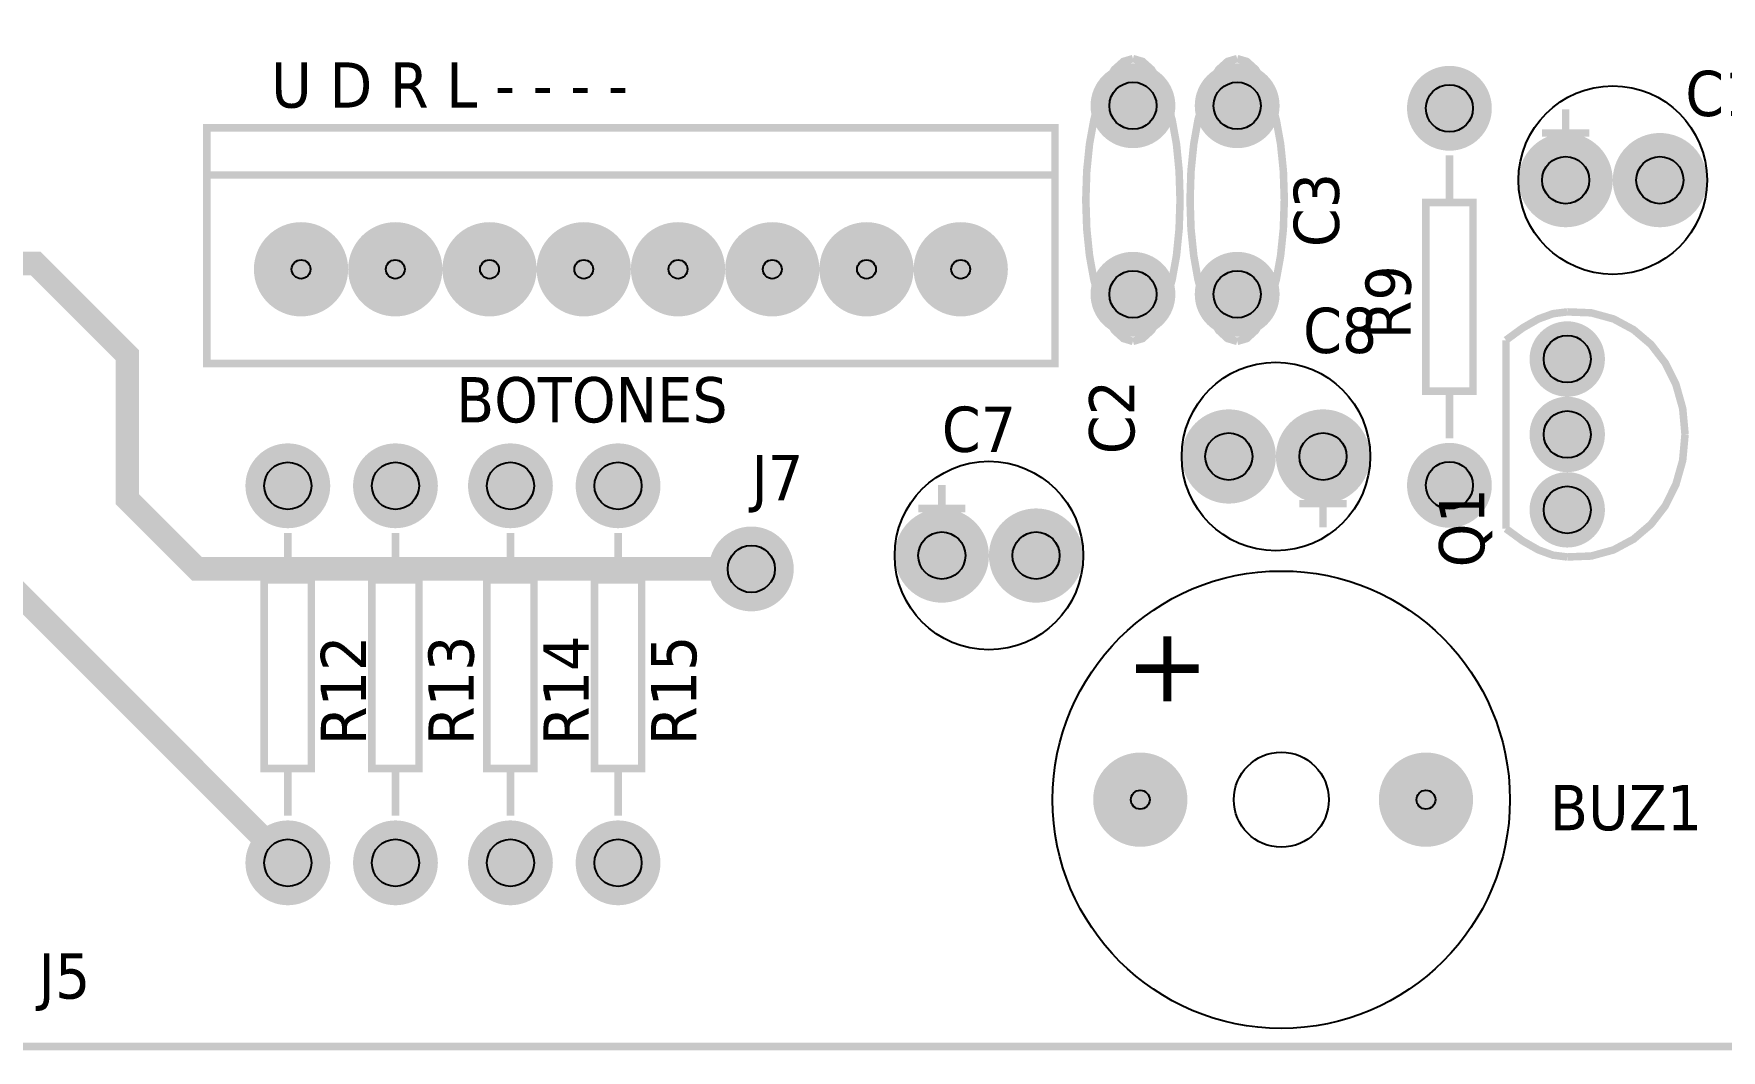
# Model space of a CAD drawing. Header units: millimetres. Extents: x 123.5 to 144.3, y 105.4 to 121.6.
# Drawn here: x 127.216 to 130.439, y 107.894 to 109.836 of the extents above; entities that cross this region are included whole.
import ezdxf

# ---------------------------------------------------------------- set-up
doc = ezdxf.new("R2010")
doc.units = ezdxf.units.MM
doc.layers.add('DESC', color=250, linetype='Continuous')
doc.styles.get("Standard").update_dxf_attribs({"font": 'tahoma.ttf'})

# ---------------------------------------------------------------- blocks, each defined once
blk = doc.blocks.new('EPAD')
at = {"const_width": 0.5}
blk.add_lwpolyline([(-0.25, 0, 1), (0.25, 0, 1)], format="xyb", close=True, dxfattribs=at)
blk = doc.blocks.new('Electronica')
for points, const_width in [([(127.3911, 110.3732), (132.7303, 110.3732), (132.7303, 114.4905), (127.3911, 114.4905), (127.3911, 110.3732)], 0.008), ([(127.3911, 110.3732), (132.7303, 110.3732), (132.7303, 114.4905), (127.3911, 114.4905), (127.3911, 110.3732)], 0.008), ([(127.3911, 110.3732), (132.7303, 110.3732), (132.7303, 114.4905), (127.3911, 114.4905), (127.3911, 110.3732)], 0.008), ([(130.4193, 111.4212), (130.4092, 111.4182), (130.3997, 111.4097), (130.3912, 111.3961), (130.3838, 111.3781), (130.3778, 111.356), (130.3732, 111.3305), (130.3703, 111.302), (130.3693, 111.2712)], 0.008), ([(130.4193, 111.4212), (130.4092, 111.4182), (130.3997, 111.4097), (130.3912, 111.3961), (130.3838, 111.3781), (130.3778, 111.356), (130.3732, 111.3305), (130.3703, 111.302), (130.3693, 111.2712)], 0.008), ([(130.4193, 111.4212), (130.4092, 111.4182), (130.3997, 111.4097), (130.3912, 111.3961), (130.3838, 111.3781), (130.3778, 111.356), (130.3732, 111.3305), (130.3703, 111.302), (130.3693, 111.2712)], 0.008), ([(130.4193, 111.4212), (130.4295, 111.4182), (130.439, 111.4097), (130.4475, 111.3961), (130.4548, 111.3781), (130.4609, 111.356), (130.4655, 111.3305), (130.4683, 111.302), (130.4693, 111.2712)], 0.008), ([(130.4193, 111.4212), (130.4295, 111.4182), (130.439, 111.4097), (130.4475, 111.3961), (130.4548, 111.3781), (130.4609, 111.356), (130.4655, 111.3305), (130.4683, 111.302), (130.4693, 111.2712)], 0.008), ([(130.4193, 111.4212), (130.4295, 111.4182), (130.439, 111.4097), (130.4475, 111.3961), (130.4548, 111.3781), (130.4609, 111.356), (130.4655, 111.3305), (130.4683, 111.302), (130.4693, 111.2712)], 0.008), ([(130.5299, 111.4212), (130.5197, 111.4182), (130.5103, 111.4097), (130.5018, 111.3961), (130.4944, 111.3781), (130.4883, 111.356), (130.4838, 111.3305), (130.4809, 111.302), (130.4799, 111.2712)], 0.008), ([(130.5299, 111.4212), (130.5197, 111.4182), (130.5103, 111.4097), (130.5018, 111.3961), (130.4944, 111.3781), (130.4883, 111.356), (130.4838, 111.3305), (130.4809, 111.302), (130.4799, 111.2712)], 0.008), ([(130.5299, 111.4212), (130.5197, 111.4182), (130.5103, 111.4097), (130.5018, 111.3961), (130.4944, 111.3781), (130.4883, 111.356), (130.4838, 111.3305), (130.4809, 111.302), (130.4799, 111.2712)], 0.008), ([(130.5299, 111.4212), (130.5401, 111.4182), (130.5495, 111.4097), (130.558, 111.3961), (130.5654, 111.3781), (130.5714, 111.356), (130.576, 111.3305), (130.5789, 111.302), (130.5799, 111.2712)], 0.008), ([(130.5299, 111.4212), (130.5401, 111.4182), (130.5495, 111.4097), (130.558, 111.3961), (130.5654, 111.3781), (130.5714, 111.356), (130.576, 111.3305), (130.5789, 111.302), (130.5799, 111.2712)], 0.008), ([(130.5299, 111.4212), (130.5401, 111.4182), (130.5495, 111.4097), (130.558, 111.3961), (130.5654, 111.3781), (130.5714, 111.356), (130.576, 111.3305), (130.5789, 111.302), (130.5799, 111.2712)], 0.008), ([(130.8784, 111.3673), (130.8784, 111.3173)], 0.008), ([(130.8784, 111.3673), (130.8784, 111.3173)], 0.008), ([(130.8784, 111.3673), (130.8784, 111.3173)], 0.008), ([(129.4366, 111.0977), (130.3366, 111.0977), (130.3366, 111.3477), (129.4366, 111.3477), (129.4366, 111.0977)], 0.008), ([(129.4366, 111.0977), (130.3366, 111.0977), (130.3366, 111.3477), (129.4366, 111.3477), (129.4366, 111.0977)], 0.008), ([(129.4366, 111.0977), (130.3366, 111.0977), (130.3366, 111.3477), (129.4366, 111.3477), (129.4366, 111.0977)], 0.008), ([(130.8534, 111.3423), (130.9034, 111.3423)], 0.008), ([(130.8534, 111.3423), (130.9034, 111.3423)], 0.008), ([(130.8534, 111.3423), (130.9034, 111.3423)], 0.008), ([(130.7551, 111.3185), (130.7551, 111.2685)], 0.008), ([(130.7551, 111.3185), (130.7551, 111.2685)], 0.008), ([(130.7551, 111.3185), (130.7551, 111.2685)], 0.008), ([(129.4366, 111.2977), (130.3366, 111.2977)], 0.008), ([(129.4366, 111.2977), (130.3366, 111.2977)], 0.008), ([(129.4366, 111.2977), (130.3366, 111.2977)], 0.008), ([(130.0144, 110.8798), (129.4264, 110.8798), (129.3523, 110.9538), (129.3523, 111.1066), (129.2551, 111.2038), (128.9496, 111.2038), (128.8894, 111.264)], 0.025), ([(130.4193, 111.1212), (130.4092, 111.1242), (130.3997, 111.1328), (130.3912, 111.1465), (130.3838, 111.1647), (130.3778, 111.1868), (130.3732, 111.2123), (130.3703, 111.2406), (130.3693, 111.2712)], 0.008), ([(130.4193, 111.1212), (130.4092, 111.1242), (130.3997, 111.1328), (130.3912, 111.1465), (130.3838, 111.1647), (130.3778, 111.1868), (130.3732, 111.2123), (130.3703, 111.2406), (130.3693, 111.2712)], 0.008), ([(130.4193, 111.1212), (130.4092, 111.1242), (130.3997, 111.1328), (130.3912, 111.1465), (130.3838, 111.1647), (130.3778, 111.1868), (130.3732, 111.2123), (130.3703, 111.2406), (130.3693, 111.2712)], 0.008), ([(130.4193, 111.1212), (130.4295, 111.1242), (130.439, 111.1328), (130.4475, 111.1465), (130.4548, 111.1647), (130.4609, 111.1868), (130.4655, 111.2123), (130.4683, 111.2406), (130.4693, 111.2712)], 0.008), ([(130.4193, 111.1212), (130.4295, 111.1242), (130.439, 111.1328), (130.4475, 111.1465), (130.4548, 111.1647), (130.4609, 111.1868), (130.4655, 111.2123), (130.4683, 111.2406), (130.4693, 111.2712)], 0.008), ([(130.4193, 111.1212), (130.4295, 111.1242), (130.439, 111.1328), (130.4475, 111.1465), (130.4548, 111.1647), (130.4609, 111.1868), (130.4655, 111.2123), (130.4683, 111.2406), (130.4693, 111.2712)], 0.008), ([(130.5299, 111.1212), (130.5197, 111.1242), (130.5103, 111.1328), (130.5018, 111.1465), (130.4944, 111.1647), (130.4883, 111.1868), (130.4838, 111.2123), (130.4809, 111.2406), (130.4799, 111.2712)], 0.008), ([(130.5299, 111.1212), (130.5197, 111.1242), (130.5103, 111.1328), (130.5018, 111.1465), (130.4944, 111.1647), (130.4883, 111.1868), (130.4838, 111.2123), (130.4809, 111.2406), (130.4799, 111.2712)], 0.008), ([(130.5299, 111.1212), (130.5197, 111.1242), (130.5103, 111.1328), (130.5018, 111.1465), (130.4944, 111.1647), (130.4883, 111.1868), (130.4838, 111.2123), (130.4809, 111.2406), (130.4799, 111.2712)], 0.008), ([(130.5299, 111.1212), (130.5401, 111.1242), (130.5495, 111.1328), (130.558, 111.1465), (130.5654, 111.1647), (130.5714, 111.1868), (130.576, 111.2123), (130.5789, 111.2406), (130.5799, 111.2712)], 0.008), ([(130.5299, 111.1212), (130.5401, 111.1242), (130.5495, 111.1328), (130.558, 111.1465), (130.5654, 111.1647), (130.5714, 111.1868), (130.576, 111.2123), (130.5789, 111.2406), (130.5799, 111.2712)], 0.008), ([(130.5299, 111.1212), (130.5401, 111.1242), (130.5495, 111.1328), (130.558, 111.1465), (130.5654, 111.1647), (130.5714, 111.1868), (130.576, 111.2123), (130.5789, 111.2406), (130.5799, 111.2712)], 0.008), ([(130.7301, 111.0685), (130.7801, 111.0685), (130.7801, 111.2685), (130.7301, 111.2685), (130.7301, 111.0685)], 0.008), ([(130.7301, 111.0685), (130.7801, 111.0685), (130.7801, 111.2685), (130.7301, 111.2685), (130.7301, 111.0685)], 0.008), ([(130.7301, 111.0685), (130.7801, 111.0685), (130.7801, 111.2685), (130.7301, 111.2685), (130.7301, 111.0685)], 0.008), ([(130.8801, 111.1525), (130.865, 111.1506), (130.8495, 111.145), (130.833, 111.1356), (130.8151, 111.1225)], 0.008), ([(130.8801, 111.1525), (130.865, 111.1506), (130.8495, 111.145), (130.833, 111.1356), (130.8151, 111.1225)], 0.008), ([(130.8801, 111.1525), (130.865, 111.1506), (130.8495, 111.145), (130.833, 111.1356), (130.8151, 111.1225)], 0.008), ([(130.8801, 111.1525), (130.9056, 111.1515), (130.9293, 111.145), (130.9505, 111.1336), (130.969, 111.1179), (130.9841, 111.0983), (130.9954, 111.0756), (131.0026, 111.0501), (131.0051, 111.0225)], 0.008), ([(130.8801, 111.1525), (130.9056, 111.1515), (130.9293, 111.145), (130.9505, 111.1336), (130.969, 111.1179), (130.9841, 111.0983), (130.9954, 111.0756), (131.0026, 111.0501), (131.0051, 111.0225)], 0.008), ([(130.8801, 111.1525), (130.9056, 111.1515), (130.9293, 111.145), (130.9505, 111.1336), (130.969, 111.1179), (130.9841, 111.0983), (130.9954, 111.0756), (131.0026, 111.0501), (131.0051, 111.0225)], 0.008), ([(130.8151, 111.1225), (130.8151, 110.9225)], 0.008), ([(130.8151, 111.1225), (130.8151, 110.9225)], 0.008), ([(130.8151, 111.1225), (130.8151, 110.9225)], 0.008), ([(130.7551, 111.0685), (130.7551, 111.0185)], 0.008), ([(130.7551, 111.0685), (130.7551, 111.0185)], 0.008), ([(130.7551, 111.0685), (130.7551, 111.0185)], 0.008), ([(130.8801, 110.8925), (130.9056, 110.8935), (130.9293, 110.9), (130.9505, 110.9114), (130.969, 110.9272), (130.9841, 110.9467), (130.9954, 110.9695), (131.0026, 110.9949), (131.0051, 111.0225)], 0.008), ([(130.8801, 110.8925), (130.9056, 110.8935), (130.9293, 110.9), (130.9505, 110.9114), (130.969, 110.9272), (130.9841, 110.9467), (130.9954, 110.9695), (131.0026, 110.9949), (131.0051, 111.0225)], 0.008), ([(130.8801, 110.8925), (130.9056, 110.8935), (130.9293, 110.9), (130.9505, 110.9114), (130.969, 110.9272), (130.9841, 110.9467), (130.9954, 110.9695), (131.0026, 110.9949), (131.0051, 111.0225)], 0.008), ([(129.5226, 110.568), (129.2035, 110.8871), (129.2035, 110.979)], 0.025), ([(130.621, 110.9241), (130.621, 110.9741)], 0.008), ([(130.621, 110.9241), (130.621, 110.9741)], 0.008), ([(130.621, 110.9241), (130.621, 110.9741)], 0.008), ([(130.2165, 110.969), (130.2165, 110.919)], 0.008), ([(130.2165, 110.969), (130.2165, 110.919)], 0.008), ([(130.2165, 110.969), (130.2165, 110.919)], 0.008), ([(130.1915, 110.944), (130.2415, 110.944)], 0.008), ([(130.1915, 110.944), (130.2415, 110.944)], 0.008), ([(130.1915, 110.944), (130.2415, 110.944)], 0.008), ([(130.646, 110.9491), (130.596, 110.9491)], 0.008), ([(130.646, 110.9491), (130.596, 110.9491)], 0.008), ([(130.646, 110.9491), (130.596, 110.9491)], 0.008), ([(129.5226, 110.918), (129.5226, 110.868)], 0.008), ([(129.5226, 110.918), (129.5226, 110.868)], 0.008), ([(129.5226, 110.918), (129.5226, 110.868)], 0.008), ([(129.6368, 110.918), (129.6368, 110.868)], 0.008), ([(129.6368, 110.918), (129.6368, 110.868)], 0.008), ([(129.6368, 110.918), (129.6368, 110.868)], 0.008), ([(129.7588, 110.918), (129.7588, 110.868)], 0.008), ([(129.7588, 110.918), (129.7588, 110.868)], 0.008), ([(129.7588, 110.918), (129.7588, 110.868)], 0.008), ([(129.873, 110.918), (129.873, 110.868)], 0.008), ([(129.873, 110.918), (129.873, 110.868)], 0.008), ([(129.873, 110.918), (129.873, 110.868)], 0.008), ([(130.8801, 110.8925), (130.865, 110.8944), (130.8495, 110.9), (130.833, 110.9094), (130.8151, 110.9225)], 0.008), ([(130.8801, 110.8925), (130.865, 110.8944), (130.8495, 110.9), (130.833, 110.9094), (130.8151, 110.9225)], 0.008), ([(130.8801, 110.8925), (130.865, 110.8944), (130.8495, 110.9), (130.833, 110.9094), (130.8151, 110.9225)], 0.008), ([(129.4976, 110.668), (129.5476, 110.668), (129.5476, 110.868), (129.4976, 110.868), (129.4976, 110.668)], 0.008), ([(129.4976, 110.668), (129.5476, 110.668), (129.5476, 110.868), (129.4976, 110.868), (129.4976, 110.668)], 0.008), ([(129.4976, 110.668), (129.5476, 110.668), (129.5476, 110.868), (129.4976, 110.868), (129.4976, 110.668)], 0.008), ([(129.6118, 110.668), (129.6618, 110.668), (129.6618, 110.868), (129.6118, 110.868), (129.6118, 110.668)], 0.008), ([(129.6118, 110.668), (129.6618, 110.668), (129.6618, 110.868), (129.6118, 110.868), (129.6118, 110.668)], 0.008), ([(129.6118, 110.668), (129.6618, 110.668), (129.6618, 110.868), (129.6118, 110.868), (129.6118, 110.668)], 0.008), ([(129.7338, 110.668), (129.7838, 110.668), (129.7838, 110.868), (129.7338, 110.868), (129.7338, 110.668)], 0.008), ([(129.7338, 110.668), (129.7838, 110.668), (129.7838, 110.868), (129.7338, 110.868), (129.7338, 110.668)], 0.008), ([(129.7338, 110.668), (129.7838, 110.668), (129.7838, 110.868), (129.7338, 110.868), (129.7338, 110.668)], 0.008), ([(129.848, 110.668), (129.898, 110.668), (129.898, 110.868), (129.848, 110.868), (129.848, 110.668)], 0.008), ([(129.848, 110.668), (129.898, 110.668), (129.898, 110.868), (129.848, 110.868), (129.848, 110.668)], 0.008), ([(129.848, 110.668), (129.898, 110.668), (129.898, 110.868), (129.848, 110.868), (129.848, 110.668)], 0.008), ([(129.5226, 110.668), (129.5226, 110.618)], 0.008), ([(129.5226, 110.668), (129.5226, 110.618)], 0.008), ([(129.5226, 110.668), (129.5226, 110.618)], 0.008), ([(129.6368, 110.668), (129.6368, 110.618)], 0.008), ([(129.6368, 110.668), (129.6368, 110.618)], 0.008), ([(129.6368, 110.668), (129.6368, 110.618)], 0.008), ([(129.7588, 110.668), (129.7588, 110.618)], 0.008), ([(129.7588, 110.668), (129.7588, 110.618)], 0.008), ([(129.7588, 110.668), (129.7588, 110.618)], 0.008), ([(129.873, 110.668), (129.873, 110.618)], 0.008), ([(129.873, 110.668), (129.873, 110.618)], 0.008), ([(129.873, 110.668), (129.873, 110.618)], 0.008)]:
    blk.add_lwpolyline(points, dxfattribs=dict(const_width=const_width))
for centre, radius in [((130.4193, 111.3712), 0.025), ((130.5299, 111.3712), 0.025), ((130.7551, 111.3685), 0.025), ((130.9284, 111.2923), 0.1), ((130.9284, 111.2923), 0.1), ((130.9284, 111.2923), 0.1), ((130.8784, 111.2923), 0.025), ((130.9784, 111.2923), 0.025), ((129.5366, 111.1977), 0.01), ((129.6366, 111.1977), 0.01), ((129.7366, 111.1977), 0.01), ((129.8366, 111.1977), 0.01), ((129.9366, 111.1977), 0.01), ((130.0366, 111.1977), 0.01), ((130.1366, 111.1977), 0.01), ((130.2366, 111.1977), 0.01), ((130.4193, 111.1712), 0.025), ((130.5299, 111.1712), 0.025), ((130.8801, 111.1025), 0.025), ((130.571, 110.9991), 0.1), ((130.571, 110.9991), 0.1), ((130.571, 110.9991), 0.1), ((130.8801, 111.0225), 0.025), ((130.521, 110.9991), 0.025), ((130.621, 110.9991), 0.025), ((130.2665, 110.894), 0.1), ((130.2665, 110.894), 0.1), ((130.2665, 110.894), 0.1), ((129.5226, 110.968), 0.025), ((129.6368, 110.968), 0.025), ((129.7588, 110.968), 0.025), ((129.873, 110.968), 0.025), ((130.7551, 110.9685), 0.025), ((130.8801, 110.9425), 0.025), ((130.0144, 110.8798), 0.025), ((130.2165, 110.894), 0.025), ((130.3165, 110.894), 0.025), ((130.5767, 110.635), 0.2426), ((130.5767, 110.635), 0.2426), ((130.5767, 110.635), 0.2426), ((130.5767, 110.635), 0.0504), ((130.5767, 110.635), 0.0504), ((130.5767, 110.635), 0.0504), ((130.4271, 110.635), 0.01), ((130.7302, 110.635), 0.01), ((129.5226, 110.568), 0.025), ((129.6368, 110.568), 0.025), ((129.7588, 110.568), 0.025), ((129.873, 110.568), 0.025)]:
    blk.add_circle(centre, radius)
for p, xscale, yscale in [((130.4193, 111.3712), 0.09, 0.09), ((130.4193, 111.3712), 0.07, 0.07), ((130.5299, 111.3712), 0.09, 0.09), ((130.5299, 111.3712), 0.07, 0.07), ((130.7551, 111.3685), 0.09, 0.09), ((130.7551, 111.3685), 0.07, 0.07), ((130.8784, 111.2923), 0.1, 0.1), ((130.9784, 111.2923), 0.1, 0.1), ((130.8784, 111.2923), 0.08, 0.08), ((130.9784, 111.2923), 0.08, 0.08), ((129.5366, 111.1977), 0.1, 0.1), ((129.6366, 111.1977), 0.1, 0.1), ((129.7366, 111.1977), 0.1, 0.1), ((129.8366, 111.1977), 0.1, 0.1), ((129.9366, 111.1977), 0.1, 0.1), ((130.0366, 111.1977), 0.1, 0.1), ((130.1366, 111.1977), 0.1, 0.1), ((130.2366, 111.1977), 0.1, 0.1), ((129.5366, 111.1977), 0.08, 0.08), ((129.6366, 111.1977), 0.08, 0.08), ((129.7366, 111.1977), 0.08, 0.08), ((129.8366, 111.1977), 0.08, 0.08), ((129.9366, 111.1977), 0.08, 0.08), ((130.0366, 111.1977), 0.08, 0.08), ((130.1366, 111.1977), 0.08, 0.08), ((130.2366, 111.1977), 0.08, 0.08), ((130.4193, 111.1712), 0.09, 0.09), ((130.5299, 111.1712), 0.09, 0.09), ((130.4193, 111.1712), 0.07, 0.07), ((130.5299, 111.1712), 0.07, 0.07), ((130.8801, 111.1025), 0.08, 0.08), ((130.8801, 111.1025), 0.06, 0.06), ((130.521, 110.9991), 0.1, 0.1), ((130.621, 110.9991), 0.1, 0.1), ((130.8801, 111.0225), 0.08, 0.08), ((130.8801, 111.0225), 0.06, 0.06), ((130.521, 110.9991), 0.08, 0.08), ((130.621, 110.9991), 0.08, 0.08), ((129.5226, 110.968), 0.09, 0.09), ((129.6368, 110.968), 0.09, 0.09), ((129.7588, 110.968), 0.09, 0.09), ((129.873, 110.968), 0.09, 0.09), ((130.7551, 110.9685), 0.09, 0.09), ((129.5226, 110.968), 0.07, 0.07), ((129.6368, 110.968), 0.07, 0.07), ((129.7588, 110.968), 0.07, 0.07), ((129.873, 110.968), 0.07, 0.07), ((130.7551, 110.9685), 0.07, 0.07), ((130.8801, 110.9425), 0.08, 0.08), ((130.8801, 110.9425), 0.06, 0.06), ((130.2165, 110.894), 0.1, 0.1), ((130.3165, 110.894), 0.1, 0.1), ((130.0144, 110.8798), 0.09, 0.09), ((130.2165, 110.894), 0.08, 0.08), ((130.3165, 110.894), 0.08, 0.08), ((130.0144, 110.8798), 0.07, 0.07), ((130.4271, 110.635), 0.1, 0.1), ((130.4271, 110.635), 0.08, 0.08), ((130.7302, 110.635), 0.1, 0.1), ((130.7302, 110.635), 0.08, 0.08), ((129.5226, 110.568), 0.09, 0.09), ((129.5226, 110.568), 0.07, 0.07), ((129.6368, 110.568), 0.09, 0.09), ((129.6368, 110.568), 0.07, 0.07), ((129.7588, 110.568), 0.09, 0.09), ((129.7588, 110.568), 0.07, 0.07), ((129.873, 110.568), 0.09, 0.09), ((129.873, 110.568), 0.07, 0.07)]:
    blk.add_blockref('EPAD', p, dxfattribs=dict(xscale=xscale, yscale=yscale))
for s, height, width, p in [('U D R L - - - -', 0.048, 1.041667, (129.5049, 111.3692)), ('U D R L - - - -', 0.048, 1.041667, (129.5049, 111.3692)), ('U D R L - - - -', 0.048, 1.041667, (129.5049, 111.3692)), ('C1', 0.048, 1.041667, (131.0054, 111.3603)), ('C1', 0.048, 1.041667, (131.0054, 111.3603)), ('C1', 0.048, 1.041667, (131.0054, 111.3603)), ('C8', 0.048, 1.041667, (130.5998, 111.1089)), ('C8', 0.048, 1.041667, (130.5998, 111.1089)), ('C8', 0.048, 1.041667, (130.5998, 111.1089)), ('BOTONES', 0.048, 1.041667, (129.7011, 111.0353)), ('BOTONES', 0.048, 1.041667, (129.7011, 111.0353)), ('BOTONES', 0.048, 1.041667, (129.7011, 111.0353)), ('C7', 0.048, 1.041667, (130.2165, 111.004)), ('C7', 0.048, 1.041667, (130.2165, 111.004)), ('C7', 0.048, 1.041667, (130.2165, 111.004)), ('J7', 0.048, 1.041667, (130.0146, 110.9527)), ('J7', 0.048, 1.041667, (130.0146, 110.9527)), ('J7', 0.048, 1.041667, (130.0146, 110.9527)), ('+', 0.08, 1.125, (130.4113, 110.7395)), ('+', 0.08, 1.125, (130.4113, 110.7395)), ('+', 0.08, 1.125, (130.4113, 110.7395)), ('BUZ1', 0.048, 1.041667, (130.8617, 110.6026)), ('BUZ1', 0.048, 1.041667, (130.8617, 110.6026)), ('BUZ1', 0.048, 1.041667, (130.8617, 110.6026)), ('J5', 0.048, 1.041667, (129.2581, 110.424)), ('J5', 0.048, 1.041667, (129.2581, 110.424)), ('J5', 0.048, 1.041667, (129.2581, 110.424))]:
    blk.add_text(s, height=height, dxfattribs=dict(width=width)).set_placement(p)
at = {"width": 1.041667}
for s, p in [('C3', (130.6379, 111.2212)), ('C3', (130.6379, 111.2212)), ('C3', (130.6379, 111.2212)), ('R9', (130.7141, 111.1235)), ('R9', (130.7141, 111.1235)), ('R9', (130.7141, 111.1235)), ('C2', (130.4208, 111.0015)), ('C2', (130.4208, 111.0015)), ('C2', (130.4208, 111.0015)), ('Q1', (130.7921, 110.8815)), ('Q1', (130.7921, 110.8815)), ('Q1', (130.7921, 110.8815)), ('R12', (129.6056, 110.693)), ('R12', (129.6056, 110.693)), ('R12', (129.6056, 110.693)), ('R13', (129.7198, 110.693)), ('R13', (129.7198, 110.693)), ('R13', (129.7198, 110.693)), ('R14', (129.8418, 110.693)), ('R14', (129.8418, 110.693)), ('R14', (129.8418, 110.693)), ('R15', (129.956, 110.693)), ('R15', (129.956, 110.693)), ('R15', (129.956, 110.693))]:
    blk.add_text(s, height=0.048, rotation=90, dxfattribs=at).set_placement(p)

msp = doc.modelspace()

# ---------------------------------------------------------------- block references
at = {"layer": 'DESC', "xscale": 1.8, "yscale": 1.8, "zscale": 1.8}
msp.add_blockref('Electronica', (-105.4393, -90.7701), dxfattribs=at)

doc.saveas('drawing.dxf')
